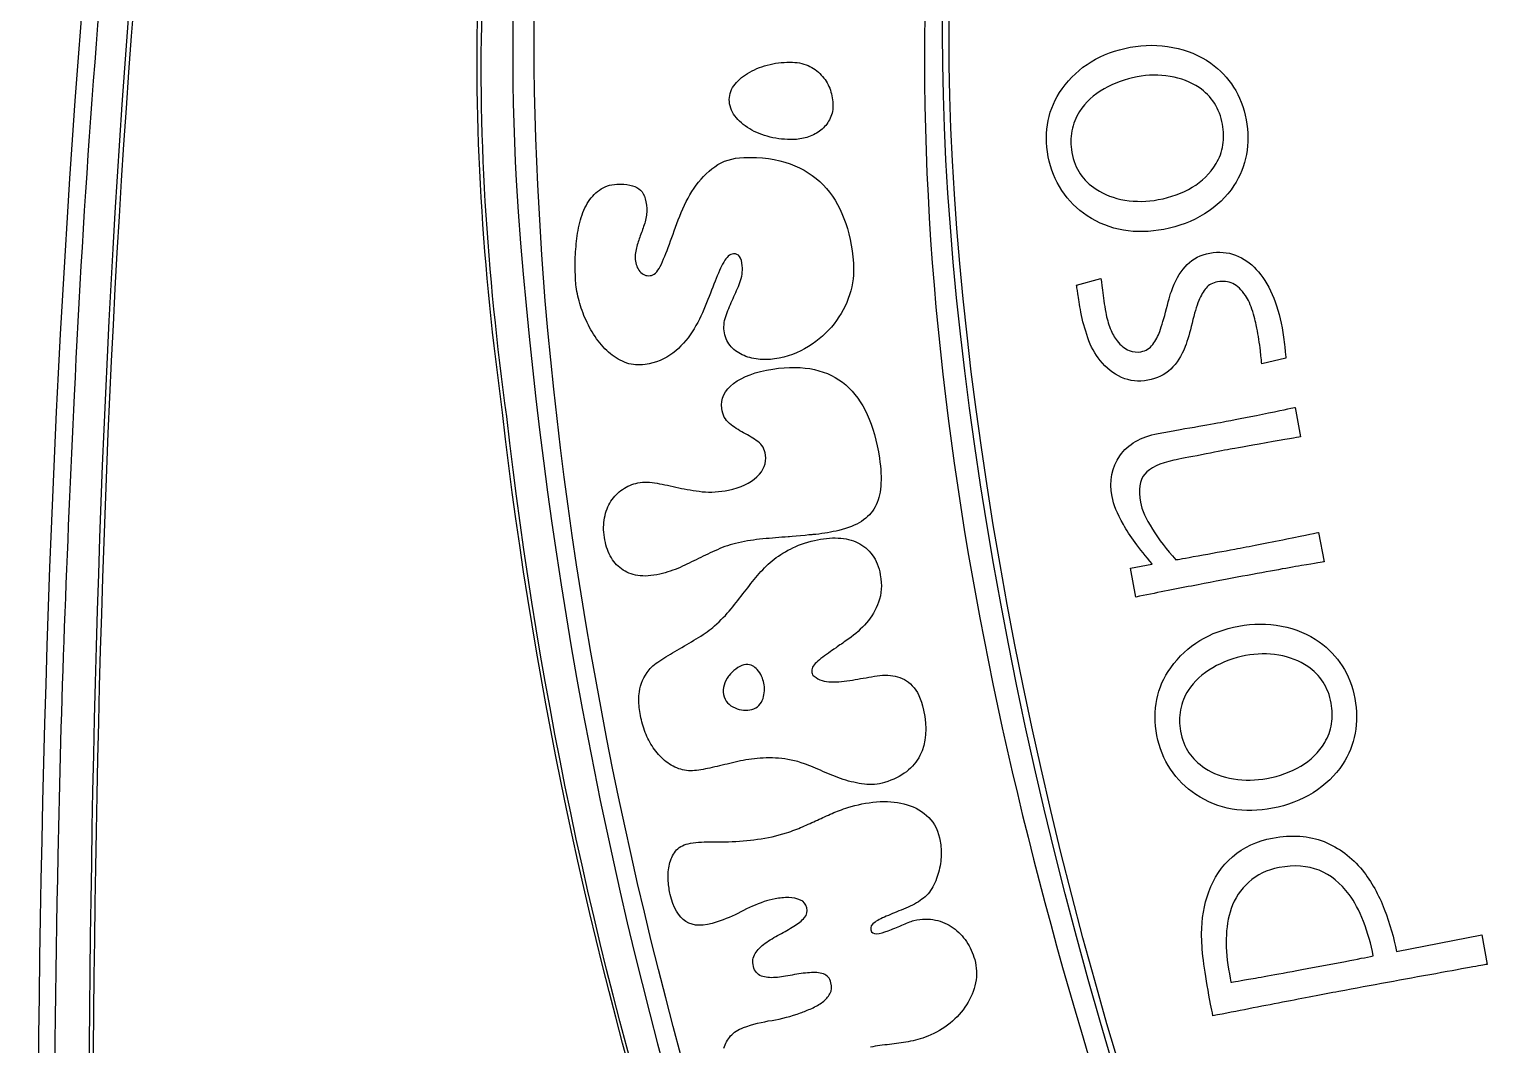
# Model space of a CAD drawing. Extents: x -1 to 139, y 0 to 188.
# Drawn here: x 39.77 to 70.32, y 79.46 to 100.42 of the extents above; entities that cross this region are included whole.
import ezdxf

# ---------------------------------------------------------------- set-up
doc = ezdxf.new("R2010")
doc.units = 0
for name, color, linetype in [('Back_Silk', 7, 'CONTINUOUS'), ('Edge', 7, 'CONTINUOUS'), ('Infill', 7, 'CONTINUOUS')]:
    doc.layers.add(name, color=color, linetype=linetype)

msp = doc.modelspace()

# ---------------------------------------------------------------- linework, layer by layer
at = {"layer": 'Back_Silk', "color": 7}
for points in [[(62.487998, 100.052014)], [(62.630157, 99.442783)], [(64.132187, 95.801961)], [(51.043778, 95.191545), (51.043779, 95.191551)], [(52.78051, 89.174528), (52.780506, 89.174529)], [(64.731098, 88.100537)], [(64.873257, 87.491306)], [(54.207273, 87.077573), (54.207273, 87.077573), (54.207273, 87.077572), (54.207273, 87.077572), (54.207273, 87.077572), (54.207273, 87.077572), (54.207273, 87.077572)], [(54.76666, 87.226069), (54.76666, 87.226069)], [(54.680615, 86.380894)], [(57.420169, 84.872087), (57.420139, 84.872075)], [(65.563697, 83.113755)]]:
    msp.add_lwpolyline(points, close=True, dxfattribs=at)
for points in [[(54.213697, 98.972826), (54.213695, 98.972689), (54.213698, 98.972682)], [(55.564736, 98.148222), (55.534422, 98.14756)], [(61.383115, 95.138911), (61.885799, 95.277007)], [(65.703871, 93.632723), (65.20525, 93.515332)], [(65.894739, 92.615668), (65.894816, 92.615326)], [(65.894816, 92.615326), (66.008664, 92.008728)], [(56.476572, 90.077132), (56.416806, 90.063517)], [(66.379001, 90.03553), (66.49285, 89.428931)], [(62.607507, 88.700021), (62.495099, 89.298944), (62.937347, 89.377877), (62.944276, 89.383247)], [(65.429158, 83.724794), (65.429196, 83.724526)], [(53.758984, 83.644982), (53.997677, 83.646493)], [(67.98782, 81.378895), (69.747143, 81.724963), (69.861711, 81.114532)], [(66.372264, 81.07151), (66.932789, 81.176711)], [(64.537048, 80.918047), (64.552893, 80.833621), (64.569458, 80.745362)], [(64.149583, 80.293151), (64.114275, 80.481276)]]:
    msp.add_lwpolyline(points, dxfattribs=at)
for points in [[(70.960466, 59.68689), (59.760466, 77.08689), (56.960466, 101.18739), (59.760466, 107.18739)], [(61.685388, 99.754323), (61.918443, 99.8961), (62.185979, 99.99533), (62.487998, 100.052014)], [(62.487998, 100.052014), (62.784897, 100.107737), (63.079087, 100.10731), (63.370567, 100.050732)], [(63.370567, 100.050732), (63.661567, 99.996712), (63.921782, 99.887897), (64.151211, 99.724285)], [(54.638461, 99.538555), (54.761104, 99.609762), (54.89968, 99.662829), (55.054179, 99.698278)], [(55.054179, 99.698278), (55.208647, 99.733735), (55.362683, 99.748398), (55.516205, 99.74328)], [(55.516205, 99.74328), (55.653528, 99.738745), (55.774161, 99.709507), (55.878005, 99.656634)], [(55.878005, 99.656634), (55.981885, 99.603739), (56.069343, 99.534111), (56.140572, 99.447946)], [(61.08343, 99.192232), (61.24912, 99.424702), (61.449773, 99.612066), (61.685388, 99.754323)], [(64.151211, 99.724285), (64.344163, 99.585623), (64.502326, 99.420559), (64.625698, 99.229094)], [(54.213698, 98.972682), (54.214192, 99.089527), (54.253543, 99.196643), (54.331511, 99.292939)], [(54.331511, 99.292939), (54.409505, 99.38926), (54.511867, 99.471168), (54.638461, 99.538555)], [(56.140572, 99.447946), (56.211879, 99.365295), (56.26508, 99.271352), (56.300422, 99.165759)], [(62.630158, 99.442783), (62.389568, 99.397628), (62.162821, 99.314002), (61.94992, 99.191905)], [(63.312119, 99.451543), (63.087831, 99.488936), (62.860511, 99.486016), (62.630157, 99.442783)], [(63.912298, 99.218409), (63.736467, 99.336437), (63.536408, 99.414149), (63.312119, 99.451543)], [(56.300422, 99.165759), (56.335802, 99.063663), (56.353381, 98.956861), (56.353288, 98.844743)], [(60.796795, 98.538293), (60.842986, 98.772181), (60.938531, 98.990161), (61.08343, 99.192232)], [(61.94992, 99.191905), (61.736537, 99.072368), (61.567153, 98.916044), (61.441769, 98.722935)], [(64.227182, 98.89596), (64.144451, 99.026163), (64.03949, 99.133646), (63.912298, 99.218409)], [(64.625698, 99.229094), (64.748591, 99.040188), (64.834537, 98.815202), (64.883535, 98.554136)], [(54.328849, 98.634208), (54.251633, 98.73896), (54.213186, 98.85222), (54.213697, 98.972826)], [(56.353288, 98.844743), (56.353196, 98.736136), (56.329347, 98.639693), (56.281426, 98.554844)], [(61.441769, 98.722935), (61.363244, 98.604861), (61.311356, 98.471915), (61.286107, 98.324096)], [(64.395952, 98.462624), (64.365689, 98.623871), (64.309432, 98.768316), (64.227182, 98.89596)], [(54.633946, 98.36802), (54.50781, 98.444387), (54.406066, 98.533185), (54.328849, 98.634208)], [(56.281426, 98.554844), (56.237534, 98.473564), (56.177649, 98.402228), (56.101611, 98.34078)], [(60.797888, 97.791301), (60.747929, 98.057486), (60.747565, 98.306484), (60.796795, 98.538293)], [(64.404669, 98.035019), (64.426239, 98.174199), (64.423333, 98.316734), (64.395952, 98.462624)], [(64.883535, 98.554136), (64.92965, 98.308426), (64.931932, 98.070387), (64.89038, 97.840019)], [(55.054538, 98.197723), (54.896219, 98.238644), (54.756022, 98.295285), (54.633946, 98.36802)], [(55.534422, 98.14756), (55.372758, 98.143997), (55.212779, 98.160441), (55.054538, 98.197723)], [(55.848874, 98.202693), (55.756367, 98.172191), (55.661674, 98.153912), (55.564736, 98.148222)], [(56.101611, 98.34078), (56.029582, 98.282941), (55.945355, 98.236837), (55.848874, 98.202693)], [(61.286107, 98.324096), (61.257818, 98.178356), (61.257605, 98.031261), (61.285466, 97.882811)], [(53.915303, 97.586194), (54.081939, 97.707009), (54.280537, 97.769733), (54.510954, 97.777292)], [(54.510954, 97.777292), (54.874382, 97.789212), (55.19353, 97.743681), (55.467099, 97.64522)], [(61.079242, 97.096909), (60.939229, 97.306448), (60.845445, 97.537912), (60.797888, 97.791301)], [(61.285466, 97.882811), (61.318612, 97.706207), (61.375589, 97.557923), (61.456399, 97.437958)], [(64.262202, 97.650579), (64.333049, 97.767212), (64.380538, 97.895359), (64.404669, 98.035019)], [(64.89038, 97.840019), (64.846268, 97.60917), (64.759441, 97.394152), (64.629899, 97.194965)], [(53.486728, 97.140919), (53.605562, 97.32098), (53.748662, 97.469254), (53.915303, 97.586194)], [(55.467099, 97.64522), (55.740888, 97.546676), (55.96829, 97.401848), (56.14995, 97.211847)], [(63.769892, 97.160738), (63.972556, 97.280911), (64.13666, 97.444192), (64.262202, 97.650579)], [(51.532994, 97.103106), (51.631647, 97.177465), (51.751703, 97.217435), (51.893158, 97.223962)], [(51.893158, 97.223962), (52.095108, 97.233248), (52.246029, 97.201882), (52.345579, 97.130967)], [(56.14995, 97.211847), (56.335793, 97.021906), (56.478236, 96.791733), (56.579066, 96.519531)], [(61.456399, 97.437958), (61.537208, 97.317993), (61.648568, 97.211711), (61.790478, 97.119112)], [(63.070458, 96.906252), (63.331525, 96.95525), (63.56467, 97.040079), (63.769892, 97.160738)], [(64.629899, 97.194965), (64.479565, 96.965374), (64.277554, 96.771131), (64.023866, 96.612235)], [(51.282231, 96.825375), (51.346517, 96.940116), (51.430199, 97.032665), (51.532994, 97.103106)], [(52.345579, 97.130967), (52.445163, 97.063929), (52.498547, 96.927559), (52.507641, 96.721318)], [(53.189526, 96.563921), (53.268548, 96.772262), (53.367773, 96.964754), (53.486728, 97.140919)], [(61.602445, 96.575095), (61.391097, 96.712948), (61.216697, 96.886886), (61.079242, 97.096909)], [(61.790478, 97.119112), (61.95415, 97.009396), (62.15093, 96.935044), (62.380817, 96.896054)], [(62.380817, 96.896054), (62.610225, 96.859619), (62.840105, 96.863018), (63.070458, 96.906252)], [(51.129187, 96.432574), (51.162789, 96.579387), (51.213923, 96.710436), (51.282231, 96.825375)], [(52.507641, 96.721318), (52.511809, 96.626099), (52.501899, 96.535989), (52.477762, 96.450684)], [(52.977738, 95.983788), (53.039839, 96.165782), (53.110365, 96.359596), (53.189526, 96.563921)], [(62.350451, 96.274313), (62.084888, 96.319861), (61.835553, 96.420122), (61.602445, 96.575095)], [(64.023866, 96.612235), (63.769697, 96.455894), (63.490324, 96.349141), (63.185746, 96.291977)], [(51.054407, 95.993104), (51.066401, 96.142991), (51.091352, 96.289618), (51.129187, 96.432574)], [(52.477762, 96.450684), (52.449579, 96.365107), (52.41958, 96.279202), (52.387775, 96.192924)], [(56.579066, 96.519531), (56.683986, 96.247501), (56.749001, 95.940475), (56.77611, 95.594658)], [(63.185746, 96.291977), (62.891406, 96.236734), (62.612974, 96.230846), (62.350451, 96.274313)], [(51.031614, 95.556668), (51.030824, 95.697332), (51.038375, 95.842908), (51.054407, 95.993104)], [(52.304761, 95.940432), (52.277411, 95.854099), (52.266769, 95.76292), (52.272919, 95.667231)], [(52.387775, 96.192924), (52.355756, 96.110629), (52.328073, 96.026442), (52.304761, 95.940432)], [(52.787644, 95.529093), (52.848272, 95.653633), (52.911284, 95.805132), (52.977738, 95.983788)], [(52.272919, 95.667231), (52.278846, 95.575532), (52.31067, 95.49421), (52.368353, 95.423693)], [(54.299471, 95.785081), (54.222802, 95.778171), (54.155371, 95.722599), (54.097703, 95.61772)], [(54.481101, 95.540543), (54.46856, 95.71326), (54.408562, 95.794985), (54.299471, 95.785081)], [(63.667428, 95.56768), (63.787866, 95.68832), (63.942786, 95.766414), (64.132187, 95.801961)], [(64.132232, 95.801908), (64.321633, 95.837456), (64.499205, 95.823091), (64.664948, 95.758815)], [(64.664948, 95.758815), (64.830691, 95.694532), (64.973564, 95.596813), (65.093566, 95.465659)], [(51.043774, 95.191536), (51.036272, 95.29834), (51.032141, 95.420169), (51.031614, 95.556668)], [(52.368353, 95.423693), (52.421728, 95.356773), (52.492903, 95.327891), (52.581682, 95.336626)], [(52.581682, 95.336626), (52.658397, 95.344183), (52.726815, 95.40862), (52.787644, 95.529093)], [(54.097703, 95.61772), (54.040076, 95.512924), (53.980468, 95.380459), (53.91967, 95.220206)], [(54.434199, 95.194454), (54.473951, 95.308857), (54.489566, 95.424012), (54.481101, 95.540543)], [(56.77611, 95.594658), (56.793262, 95.375875), (56.767033, 95.159209), (56.697153, 94.9425)], [(63.367563, 95.090111), (63.446554, 95.290412), (63.546509, 95.449602), (63.667428, 95.56768)], [(65.093566, 95.465659), (65.220129, 95.327786), (65.329182, 95.156153), (65.420723, 94.950761)], [(51.114186, 94.81426), (51.075231, 94.950529), (51.051836, 95.076481), (51.043778, 95.191545)], [(53.91967, 95.220206), (53.858061, 95.062448), (53.791573, 94.893442), (53.717629, 94.705174)], [(54.290408, 94.864223), (54.3422, 94.973323), (54.390114, 95.083382), (54.434199, 95.194454)], [(61.407874, 94.964709), (61.39425, 95.065485), (61.385997, 95.123552), (61.383115, 95.138911)], [(61.885799, 95.277007), (61.889156, 95.25912), (61.898927, 95.178814), (61.915112, 95.03609)], [(61.915112, 95.03609), (61.93081, 94.895961), (61.954271, 94.742712), (61.985496, 94.576344)], [(63.238302, 94.656485), (63.288658, 94.854058), (63.331745, 94.9986), (63.367563, 95.090111)], [(64.057015, 95.080362), (64.000552, 95.014143), (63.950495, 94.92791), (63.906845, 94.821661)], [(64.295277, 95.208511), (64.190338, 95.188816), (64.110917, 95.146099), (64.057015, 95.080362)], [(64.60818, 95.171902), (64.514754, 95.217925), (64.410453, 95.230128), (64.295277, 95.208511)], [(64.868819, 94.926713), (64.788491, 95.044116), (64.701611, 95.125846), (64.60818, 95.171902)], [(51.256213, 94.415712), (51.196131, 94.548679), (51.148796, 94.681652), (51.114186, 94.81426)], [(53.717629, 94.705174), (53.64385, 94.522009), (53.553998, 94.345421), (53.447839, 94.175125)], [(54.154657, 94.532077), (54.193362, 94.644368), (54.238615, 94.755126), (54.290408, 94.864223)], [(56.697153, 94.9425), (56.6273, 94.725841), (56.520382, 94.526014), (56.375726, 94.34249)], [(61.472262, 94.579353), (61.44296, 94.73548), (61.421497, 94.863932), (61.407874, 94.964709)], [(63.906845, 94.821661), (63.856954, 94.706312), (63.81043, 94.55185), (63.767272, 94.358273)], [(65.018855, 94.593195), (64.977077, 94.731082), (64.927065, 94.842254), (64.868819, 94.926713)], [(65.420723, 94.950761), (65.509224, 94.747457), (65.577733, 94.516549), (65.626252, 94.258036)], [(51.473009, 94.035469), (51.388597, 94.155919), (51.316296, 94.282742), (51.256213, 94.415712)], [(54.106588, 94.197143), (54.095539, 94.311238), (54.11159, 94.423088), (54.154657, 94.532077)], [(61.614653, 94.053627), (61.551911, 94.232625), (61.504448, 94.407867), (61.472262, 94.579353)], [(61.985496, 94.576344), (62.007593, 94.458606), (62.038968, 94.347911), (62.079619, 94.244257)], [(63.100169, 94.185421), (63.141902, 94.301885), (63.187946, 94.458906), (63.238302, 94.656485)], [(65.106743, 94.251992), (65.08993, 94.341575), (65.060634, 94.455309), (65.018855, 94.593195)], [(53.447839, 94.175125), (53.337297, 94.00819), (53.204859, 93.862381), (53.050076, 93.737999)], [(54.228453, 93.896039), (54.158721, 93.97868), (54.118006, 94.079227), (54.106588, 94.197143)], [(56.375726, 94.34249), (56.231098, 94.159), (56.055767, 94.001767), (55.849124, 93.871673)], [(62.079619, 94.244257), (62.11979, 94.143159), (62.166036, 94.059101), (62.218357, 93.992082)], [(62.956003, 93.915913), (63.017737, 93.996395), (63.065793, 94.086231), (63.100169, 94.185421)], [(63.767272, 94.358273), (63.721074, 94.166779), (63.67343, 94.00416), (63.624342, 93.870416)], [(65.178569, 93.78456), (65.159508, 93.94261), (65.135566, 94.09842), (65.106743, 94.251992)], [(65.626252, 94.258036), (65.64979, 94.132626), (65.66789, 94.000894), (65.680553, 93.862841)], [(51.7595, 93.723636), (51.653005, 93.811092), (51.557421, 93.915021), (51.473009, 94.035469)], [(54.481684, 93.701663), (54.378632, 93.748036), (54.294174, 93.81283), (54.228453, 93.896039)], [(55.849124, 93.871673), (55.638486, 93.741015), (55.404612, 93.655233), (55.147111, 93.616863)], [(61.869573, 93.584785), (61.759328, 93.720423), (61.674355, 93.876704), (61.614653, 94.053627)], [(62.218357, 93.992082), (62.295323, 93.892592), (62.378041, 93.825977), (62.46651, 93.792238)], [(62.46651, 93.792238), (62.554499, 93.761067), (62.635606, 93.752447), (62.709831, 93.766377)], [(62.709831, 93.766377), (62.81221, 93.785592), (62.894267, 93.835438), (62.956003, 93.915913)], [(63.624342, 93.870416), (63.551588, 93.679235), (63.452193, 93.524122), (63.326157, 93.405077)], [(65.680553, 93.862841), (65.695292, 93.727823), (65.703064, 93.651117), (65.703871, 93.632723)], [(52.09701, 93.532697), (51.974143, 93.57609), (51.861583, 93.639641), (51.7595, 93.723636)], [(52.473961, 93.501493), (52.34111, 93.482545), (52.215458, 93.492748), (52.09701, 93.532697)], [(53.050076, 93.737999), (52.891335, 93.613114), (52.699347, 93.533635), (52.473961, 93.501493)], [(54.810221, 93.612328), (54.690236, 93.625004), (54.580719, 93.654706), (54.481684, 93.701663)], [(55.147111, 93.616863), (55.038477, 93.600678), (54.926168, 93.599037), (54.810221, 93.612328)], [(55.109323, 93.407094), (55.756114, 93.506599), (56.259408, 93.392335), (56.617196, 93.0789)], [(62.31284, 93.234765), (62.142135, 93.311364), (61.994379, 93.428037), (61.869573, 93.584785)], [(65.20525, 93.515332), (65.203477, 93.538875), (65.194583, 93.628618), (65.178569, 93.78456)], [(54.302352, 93.10936), (54.486401, 93.254352), (54.755151, 93.352609), (55.109323, 93.407094)], [(62.852278, 93.17703), (62.662877, 93.141483), (62.483064, 93.160727), (62.31284, 93.234765)], [(63.326157, 93.405077), (63.199639, 93.288593), (63.041679, 93.212578), (62.852278, 93.17703)], [(54.057085, 92.592612), (54.032041, 92.7948), (54.11411, 92.967738), (54.302352, 93.10936)], [(56.617196, 93.0789), (56.980474, 92.764847), (57.207686, 92.266047), (57.31188, 91.56955)], [(54.219474, 92.282229), (54.127893, 92.355508), (54.073617, 92.459157), (54.057085, 92.592612)], [(65.347889, 92.501129), (65.69454, 92.574126), (65.876823, 92.612306), (65.894739, 92.615668)], [(54.509643, 92.089733), (54.40329, 92.147854), (54.306556, 92.212039), (54.219474, 92.282229)], [(63.905082, 92.226268), (64.138486, 92.267361), (64.328134, 92.301598), (64.474024, 92.328979)], [(64.474024, 92.328979), (64.706936, 92.372693), (64.998225, 92.430076), (65.347889, 92.501129)], [(54.804873, 91.912327), (54.713894, 91.976267), (54.615485, 92.035394), (54.509643, 92.089733)], [(62.278234, 91.619065), (62.445523, 91.857135), (62.70833, 92.009797), (63.066657, 92.077049)], [(63.066657, 92.077049), (63.389151, 92.137576), (63.668626, 92.187315), (63.905082, 92.226268)], [(66.008664, 92.008728), (65.936507, 91.997898), (65.699264, 91.956085), (65.296934, 91.883287)], [(54.961393, 91.630229), (54.943898, 91.753759), (54.891856, 91.84763), (54.804873, 91.912327)], [(64.55065, 91.751361), (64.417557, 91.726382), (64.222003, 91.688323), (63.963988, 91.637185)], [(65.296934, 91.883287), (64.894112, 91.813111), (64.645351, 91.769135), (64.55065, 91.751361)], [(54.78489, 91.184702), (54.926024, 91.317482), (54.984709, 91.465562), (54.961393, 91.630229)], [(57.31188, 91.56955), (57.345046, 91.347851), (57.354438, 91.154186), (57.339332, 90.987839)], [(62.114972, 90.773661), (62.053484, 91.101275), (62.107905, 91.383076), (62.278234, 91.619065)], [(63.392682, 91.52589), (63.099781, 91.462981), (62.899193, 91.36704), (62.790917, 91.238068)], [(63.963988, 91.637185), (63.702921, 91.588187), (63.512486, 91.551089), (63.392682, 91.52589)], [(52.011941, 90.922754), (52.105286, 90.989879), (52.210076, 91.034477), (52.326257, 91.056952)], [(52.326257, 91.056952), (52.450458, 91.080975), (52.582522, 91.078157), (52.722545, 91.049178)], [(52.722545, 91.049178), (52.862027, 91.024085), (53.010556, 90.993141), (53.168327, 90.956593)], [(54.195419, 90.907974), (54.447381, 90.959228), (54.643865, 91.052022), (54.78489, 91.184702)], [(62.790917, 91.238068), (62.682638, 91.109115), (62.652757, 90.915382), (62.701276, 90.656869)], [(51.769178, 90.678778), (51.833066, 90.777539), (51.914034, 90.858818), (52.011941, 90.922754)], [(53.168327, 90.956593), (53.321509, 90.923144), (53.484117, 90.896108), (53.656172, 90.875454)], [(53.656172, 90.875454), (53.827674, 90.858643), (54.007373, 90.869731), (54.195419, 90.907974)], [(57.339332, 90.987839), (57.328227, 90.822418), (57.289188, 90.680079), (57.221801, 90.560677)], [(62.350233, 90.197806), (62.223175, 90.42302), (62.144755, 90.614972), (62.114972, 90.773661)], [(51.640195, 90.33884), (51.662229, 90.466637), (51.705297, 90.580035), (51.769178, 90.678778)], [(57.221801, 90.560677), (57.158422, 90.442193), (57.065256, 90.342595), (56.942126, 90.26212)], [(62.701276, 90.656869), (62.730578, 90.500741), (62.812917, 90.316149), (62.948291, 90.103091)], [(51.634546, 89.930666), (51.612206, 90.073994), (51.614114, 90.210226), (51.640195, 90.33884)], [(56.942126, 90.26212), (56.818427, 90.185289), (56.663213, 90.123441), (56.476572, 90.077132)], [(62.944276, 89.383247), (62.672266, 89.703141), (62.474252, 89.974661), (62.350233, 90.197806)], [(51.756866, 89.550178), (51.697109, 89.66439), (51.656265, 89.791321), (51.634546, 89.930666)], [(54.403388, 89.822862), (54.243865, 89.787124), (54.098861, 89.738926), (53.968337, 89.677912)], [(54.905414, 89.900309), (54.730234, 89.884308), (54.562905, 89.8586), (54.403388, 89.822862)], [(55.431757, 89.943335), (55.256034, 89.930638), (55.080578, 89.91631), (54.905414, 89.900309)], [(55.939066, 89.989125), (55.934157, 89.988688), (55.436632, 89.943767), (55.431757, 89.943335)], [(55.47376, 89.692264), (55.614247, 89.767152), (55.780069, 89.826254), (55.971323, 89.870131)], [(56.416806, 90.063517), (56.265395, 90.02902), (56.106135, 90.004122), (55.939066, 89.989125)], [(55.971323, 89.870131), (56.142597, 89.909421), (56.305395, 89.925725), (56.459511, 89.919495)], [(56.459511, 89.919495), (56.613634, 89.913233), (56.749578, 89.880367), (56.867294, 89.821048)], [(56.867294, 89.821048), (56.984413, 89.765357), (57.083706, 89.681355), (57.165382, 89.569023)], [(62.948291, 90.103091), (63.083666, 89.890033), (63.245116, 89.679216), (63.432641, 89.470642)], [(64.647309, 89.690476), (64.944209, 89.746199), (65.302044, 89.816072), (65.720814, 89.900095)], [(65.720814, 89.900095), (66.13913, 89.986542), (66.358526, 90.031687), (66.379001, 90.03553)], [(51.986863, 89.281396), (51.888742, 89.349428), (51.811997, 89.439057), (51.756866, 89.550178)], [(53.968337, 89.677912), (53.83321, 89.619824), (53.70277, 89.558643), (53.577005, 89.494291)], [(55.099303, 89.448434), (55.207845, 89.539896), (55.33267, 89.621111), (55.47376, 89.692264)], [(57.165382, 89.569023), (57.246441, 89.460284), (57.301628, 89.323081), (57.331369, 89.156841)], [(63.432641, 89.470642), (63.460796, 89.475926), (63.613331, 89.503198), (63.890246, 89.552457)], [(63.890246, 89.552457), (64.167162, 89.601716), (64.419516, 89.647723), (64.647309, 89.690476)], [(52.326309, 89.143821), (52.194184, 89.166657), (52.08101, 89.212468), (51.986863, 89.281396)], [(53.197975, 89.312174), (53.067064, 89.254238), (52.927912, 89.208253), (52.78051, 89.174528)], [(53.577005, 89.494291), (53.450605, 89.433785), (53.324261, 89.373077), (53.197975, 89.312174)], [(54.797974, 89.14339), (54.886323, 89.254395), (54.986788, 89.356048), (55.099303, 89.448434)], [(66.02299, 89.348886), (65.725107, 89.298405), (65.284385, 89.218402), (64.700824, 89.108877)], [(66.49285, 89.428931), (66.474936, 89.425569), (66.318316, 89.398887), (66.02299, 89.348886)], [(52.780458, 89.174484), (52.609116, 89.13528), (52.457798, 89.124904), (52.326309, 89.143821)], [(54.527671, 88.807795), (54.61489, 88.923351), (54.704997, 89.035209), (54.797974, 89.14339)], [(57.331369, 89.156841), (57.36887, 88.947243), (57.357293, 88.761057), (57.29623, 88.597508)], [(63.757114, 88.927688), (63.396228, 88.859955), (63.013026, 88.784067), (62.607507, 88.700021)], [(64.700824, 89.108877), (64.432079, 89.058438), (64.117509, 88.998041), (63.757114, 88.927688)], [(54.248898, 88.455593), (54.343556, 88.573881), (54.436486, 88.691285), (54.527671, 88.807795)], [(57.29623, 88.597508), (57.23914, 88.435003), (57.156014, 88.291713), (57.046608, 88.167743)], [(53.908966, 88.103275), (54.036963, 88.218901), (54.150274, 88.336333), (54.248898, 88.455593)], [(53.57978, 87.864884), (53.709929, 87.945754), (53.819673, 88.025202), (53.908966, 88.103275)], [(57.046608, 88.167743), (56.937204, 88.043775), (56.815081, 87.933111), (56.680095, 87.835966)], [(63.928489, 87.802837), (64.161543, 87.94462), (64.429079, 88.043853), (64.731098, 88.100537)], [(64.731098, 88.100537), (65.027997, 88.156261), (65.322187, 88.15583), (65.613668, 88.099247)], [(65.613668, 88.099247), (65.904668, 88.045232), (66.164882, 87.936418), (66.394312, 87.772805)], [(53.187453, 87.633038), (53.318133, 87.71055), (53.448909, 87.787834), (53.57978, 87.864884)], [(56.680095, 87.835966), (56.596748, 87.778547), (56.516798, 87.723278), (56.440484, 87.670379)], [(63.32653, 87.240752), (63.492221, 87.473219), (63.692874, 87.660581), (63.928489, 87.802837)], [(66.394312, 87.772805), (66.587264, 87.634144), (66.745426, 87.46908), (66.868799, 87.277612)], [(52.56003, 87.199265), (52.616861, 87.270839), (52.702961, 87.341661), (52.818362, 87.411695)], [(52.818362, 87.411695), (52.93302, 87.485579), (53.056043, 87.559364), (53.187453, 87.633038)], [(56.301038, 87.573627), (56.183291, 87.495943), (56.087719, 87.42197), (56.014287, 87.351801)], [(56.440484, 87.670379), (56.438817, 87.669192), (56.302746, 87.574804), (56.301038, 87.573627)], [(64.873258, 87.491306), (64.632667, 87.446151), (64.405922, 87.362523), (64.193021, 87.240422)], [(65.55522, 87.500063), (65.330931, 87.537458), (65.10361, 87.534539), (64.873257, 87.491306)], [(66.1554, 87.266923), (65.979569, 87.384954), (65.779509, 87.462667), (65.55522, 87.500063)], [(52.356162, 86.743152), (52.374445, 86.902878), (52.442417, 87.055113), (52.56003, 87.199265)], [(54.200142, 87.067747), (54.156945, 87.012466), (54.125519, 86.950244), (54.105908, 86.881113)], [(54.207273, 87.077572), (54.204865, 87.074333), (54.202457, 87.071094), (54.200142, 87.067747)], [(54.346035, 87.213739), (54.294252, 87.177569), (54.247985, 87.1322), (54.207273, 87.077573)], [(54.510201, 87.298679), (54.45488, 87.284103), (54.400141, 87.255815), (54.346035, 87.213739)], [(54.667174, 87.292633), (54.62181, 87.312261), (54.569477, 87.314302), (54.510201, 87.298679)], [(54.76666, 87.226069), (54.736022, 87.254994), (54.702865, 87.277193), (54.667174, 87.292633)], [(54.791019, 87.201041), (54.783054, 87.209895), (54.774968, 87.21823), (54.76666, 87.226069)], [(54.880108, 87.064959), (54.857167, 87.118005), (54.827482, 87.163352), (54.791019, 87.201041)], [(56.014287, 87.351801), (55.936182, 87.284266), (55.904115, 87.215297), (55.918106, 87.145183)], [(55.918106, 87.145183), (55.92107, 87.130423), (55.926349, 87.114357), (55.934009, 87.096996)], [(55.934009, 87.096996), (55.940955, 87.083316), (55.951403, 87.072562), (55.965434, 87.064713)], [(57.207518, 87.065414), (57.36411, 87.093648), (57.507807, 87.09354), (57.638499, 87.065486)], [(63.039896, 86.586807), (63.086086, 86.820701), (63.181631, 87.038683), (63.32653, 87.240752)], [(64.193021, 87.240422), (63.979638, 87.120883), (63.810255, 86.964559), (63.68487, 86.771449)], [(66.470283, 86.944474), (66.387552, 87.074681), (66.28259, 87.182164), (66.1554, 87.266923)], [(66.868799, 87.277612), (66.991692, 87.088706), (67.077638, 86.863719), (67.126636, 86.602651)], [(54.105908, 86.881113), (54.085551, 86.81578), (54.0818, 86.750819), (54.094655, 86.686354)], [(54.926843, 86.923621), (54.917859, 86.968569), (54.902309, 87.015665), (54.880108, 87.064959)], [(54.909764, 86.604837), (54.924305, 86.656296), (54.934188, 86.710389), (54.93943, 86.767122)], [(54.93943, 86.767122), (54.940727, 86.82277), (54.936559, 86.87493), (54.926843, 86.923621)], [(55.965434, 87.064713), (56.064303, 86.98665), (56.182539, 86.947383), (56.320055, 86.946603)], [(56.320055, 86.946603), (56.457576, 86.945826), (56.602653, 86.958998), (56.755369, 86.985937)], [(56.755369, 86.985937), (56.904133, 87.011785), (57.054849, 87.03827), (57.207518, 87.065414)], [(57.638499, 87.065486), (57.773152, 87.038526), (57.890818, 86.972966), (57.991722, 86.869064)], [(57.991722, 86.869064), (58.09661, 86.766233), (58.173407, 86.599211), (58.223341, 86.367471)], [(63.68487, 86.771449), (63.606345, 86.653378), (63.554457, 86.520432), (63.529208, 86.372611)], [(66.639053, 86.51114), (66.608789, 86.672391), (66.552532, 86.816836), (66.470283, 86.944474)], [(52.378492, 86.252355), (52.355866, 86.365881), (52.345057, 86.476303), (52.346039, 86.583457)], [(52.346039, 86.583457), (52.346382, 86.637507), (52.349744, 86.690736), (52.356162, 86.743152)], [(54.094655, 86.686354), (54.108261, 86.618095), (54.136222, 86.561731), (54.178447, 86.517347)], [(54.178447, 86.517347), (54.220672, 86.47296), (54.27164, 86.437049), (54.331322, 86.409614)], [(54.680592, 86.380947), (54.739692, 86.397359), (54.788223, 86.424729), (54.826214, 86.462994)], [(54.826214, 86.462994), (54.863437, 86.505005), (54.891278, 86.552285), (54.909764, 86.604837)], [(63.040988, 85.83982), (62.99103, 86.106005), (62.990665, 86.355001), (63.039896, 86.586807)], [(66.647769, 86.083539), (66.669339, 86.22272), (66.666434, 86.365253), (66.639053, 86.51114)], [(67.126636, 86.602651), (67.172752, 86.356941), (67.175033, 86.118904), (67.133481, 85.888539)], [(52.479602, 85.905011), (52.435441, 86.019887), (52.401738, 86.135722), (52.378492, 86.252355)], [(54.331322, 86.409614), (54.38629, 86.384878), (54.445641, 86.369417), (54.509364, 86.363198)], [(54.509364, 86.363198), (54.568371, 86.359635), (54.625454, 86.365573), (54.680615, 86.380894)], [(58.223341, 86.367471), (58.302456, 86.000325), (58.278273, 85.687559), (58.148784, 85.426212)], [(63.529208, 86.372611), (63.500919, 86.226872), (63.500706, 86.079778), (63.528567, 85.93133)], [(52.6445, 85.58831), (52.577954, 85.688398), (52.522972, 85.794016), (52.479602, 85.905011)], [(63.528567, 85.93133), (63.561713, 85.754727), (63.61869, 85.606443), (63.699499, 85.486477)], [(66.505302, 85.699102), (66.57615, 85.815733), (66.623639, 85.943878), (66.647769, 86.083539)], [(67.133481, 85.888539), (67.089369, 85.657687), (67.002542, 85.442668), (66.873, 85.24348)], [(52.873891, 85.327936), (52.786737, 85.405275), (52.710246, 85.492092), (52.6445, 85.58831)], [(63.322344, 85.145423), (63.18233, 85.354965), (63.088545, 85.586431), (63.040988, 85.83982)], [(66.012993, 85.209254), (66.215658, 85.329427), (66.379761, 85.49271), (66.505302, 85.699102)], [(53.172945, 85.156659), (53.059949, 85.197364), (52.960242, 85.254447), (52.873891, 85.327936)], [(54.2802, 85.27819), (54.133221, 85.243294), (53.994089, 85.21073), (53.862805, 85.180509)], [(54.731854, 85.362223), (54.572991, 85.343652), (54.422449, 85.31572), (54.2802, 85.27819)], [(55.231017, 85.371617), (55.057089, 85.383806), (54.890718, 85.380794), (54.731854, 85.362223)], [(55.763822, 85.256906), (55.577757, 85.323523), (55.400217, 85.361993), (55.231017, 85.371617)], [(56.143666, 85.099671), (56.007849, 85.164593), (55.881293, 85.217092), (55.763822, 85.256906)], [(58.148784, 85.426212), (58.018649, 85.168772), (57.7761, 84.983069), (57.420169, 84.872087)], [(63.699499, 85.486477), (63.780309, 85.366511), (63.891668, 85.260229), (64.033579, 85.167631)], [(66.873, 85.24348), (66.722665, 85.013896), (66.520654, 84.819653), (66.266967, 84.66075)], [(53.494712, 85.11576), (53.379771, 85.10669), (53.272518, 85.120186), (53.172945, 85.156659)], [(53.862805, 85.180509), (53.731513, 85.150288), (53.608838, 85.128684), (53.494712, 85.11576)], [(56.563871, 84.933901), (56.418724, 84.983179), (56.278648, 85.038438), (56.143666, 85.099671)], [(57.001121, 84.83486), (56.853954, 84.85532), (56.708192, 84.888284), (56.563871, 84.933901)], [(63.845546, 84.62361), (63.634198, 84.76147), (63.459797, 84.935408), (63.322344, 85.145423)], [(64.033579, 85.167631), (64.19725, 85.057919), (64.39403, 84.983565), (64.623919, 84.944569)], [(64.623919, 84.944569), (64.853325, 84.908141), (65.083205, 84.911543), (65.313557, 84.954777)], [(65.313557, 84.954777), (65.574624, 85.003775), (65.80777, 85.0886), (66.012993, 85.209254)], [(57.420134, 84.872099), (57.283206, 84.829407), (57.14355, 84.816818), (57.001121, 84.83486)], [(64.593551, 84.322838), (64.327989, 84.36838), (64.078654, 84.468637), (63.845546, 84.62361)], [(66.266967, 84.66075), (66.012798, 84.504415), (65.733424, 84.397666), (65.428846, 84.340502)], [(56.334779, 84.232695), (56.43385, 84.275829), (56.542008, 84.315875), (56.659282, 84.352925)], [(56.659282, 84.352925), (56.850822, 84.413432), (57.049386, 84.452636), (57.254921, 84.471109)], [(57.254921, 84.471109), (57.456522, 84.488341), (57.644502, 84.474456), (57.818777, 84.429811)], [(57.818777, 84.429811), (57.996975, 84.386439), (58.152252, 84.307445), (58.284821, 84.19294)], [(65.428846, 84.340502), (65.134506, 84.285259), (64.856074, 84.279371), (64.593551, 84.322838)], [(55.725561, 83.956635), (55.828473, 84.001215), (55.930967, 84.047599), (56.033052, 84.095764)], [(56.033052, 84.095764), (56.13123, 84.142688), (56.231804, 84.188327), (56.334779, 84.232695)], [(58.284821, 84.19294), (58.416566, 84.081978), (58.506553, 83.927329), (58.555484, 83.72824)], [(54.79744, 83.698362), (54.996811, 83.725279), (55.196084, 83.770594), (55.395367, 83.833881)], [(55.395367, 83.833881), (55.512583, 83.871109), (55.622654, 83.912051), (55.725561, 83.956635)], [(58.555484, 83.72824), (58.577332, 83.639348), (58.588298, 83.535289), (58.588539, 83.415873)], [(64.603287, 83.339275), (64.826255, 83.5348), (65.101545, 83.663306), (65.429158, 83.724794)], [(65.429196, 83.724526), (65.825916, 83.798984), (66.180339, 83.774091), (66.492468, 83.649849)], [(52.968957, 83.143877), (52.986545, 83.248565), (53.023954, 83.340778), (53.081077, 83.420444)], [(53.081077, 83.420444), (53.133415, 83.502749), (53.214403, 83.560833), (53.323955, 83.594992)], [(53.323955, 83.594992), (53.378729, 83.612072), (53.445026, 83.624532), (53.522872, 83.632468)], [(53.522872, 83.632468), (53.5968, 83.639162), (53.675496, 83.64333), (53.758984, 83.644982)], [(53.997677, 83.646493), (54.073309, 83.645842), (54.140278, 83.646595), (54.198503, 83.648653)], [(54.198503, 83.648653), (54.398437, 83.654807), (54.598077, 83.671445), (54.79744, 83.698362)], [(58.588539, 83.415873), (58.587893, 83.300016), (58.573405, 83.181245), (58.545101, 83.059389)], [(66.492468, 83.649849), (66.802037, 83.525126), (67.065547, 83.328164), (67.282999, 83.058963)], [(52.953184, 82.835019), (52.945219, 82.940042), (52.950498, 83.043037), (52.968957, 83.143877)], [(64.111261, 82.614986), (64.213753, 82.901834), (64.377761, 83.143264), (64.603287, 83.339275)], [(65.563681, 83.113854), (65.312852, 83.066778), (65.103786, 82.966597), (64.936481, 82.813312)], [(66.388926, 83.057992), (66.15103, 83.153773), (65.875954, 83.172361), (65.563697, 83.113755)], [(52.994103, 82.55638), (52.974829, 82.637087), (52.961159, 82.730004), (52.953184, 82.835019)], [(58.545101, 83.059389), (58.515899, 82.941096), (58.473007, 82.82749), (58.416368, 82.718509)], [(64.936481, 82.813312), (64.769178, 82.660026), (64.648271, 82.478356), (64.57376, 82.2683)], [(67.011229, 82.558747), (66.834256, 82.795797), (66.626822, 82.962212), (66.388926, 83.057992)], [(67.282999, 83.058963), (67.470208, 82.823841), (67.62127, 82.555433), (67.736185, 82.25374)], [(53.318457, 81.998669), (53.166963, 82.101208), (53.058354, 82.287283), (52.994103, 82.55638)], [(55.439947, 82.495086), (55.346983, 82.496007), (55.254358, 82.487096), (55.162081, 82.468245)], [(55.680415, 82.443552), (55.609173, 82.475662), (55.529019, 82.492862), (55.439947, 82.495086)], [(58.416368, 82.718509), (58.358825, 82.613097), (58.283845, 82.526556), (58.191291, 82.459052)], [(63.96384, 81.748706), (63.964426, 82.056177), (64.013566, 82.344937), (64.111261, 82.614986)], [(67.307198, 81.998254), (67.215974, 82.2302), (67.117317, 82.417031), (67.011229, 82.558747)], [(54.450997, 82.199037), (54.294071, 82.117757), (54.131983, 82.048828), (53.96467, 81.992515)], [(54.936086, 82.410642), (54.768722, 82.354519), (54.607, 82.284087), (54.450997, 82.199037)], [(55.162081, 82.468245), (55.069787, 82.449393), (54.994483, 82.430217), (54.936086, 82.410642)], [(55.815068, 82.284569), (55.795581, 82.362189), (55.750744, 82.415143), (55.680415, 82.443552)], [(55.765128, 82.080682), (55.816994, 82.142733), (55.833619, 82.210644), (55.815068, 82.284569)], [(57.857484, 82.277513), (57.727482, 82.224035), (57.607187, 82.173926), (57.496596, 82.127189)], [(58.191291, 82.459052), (58.094866, 82.390199), (57.983597, 82.329623), (57.857484, 82.277513)], [(64.57376, 82.2683), (64.508685, 82.07856), (64.475048, 81.869549), (64.472849, 81.641266)], [(67.736185, 82.25374), (67.8511, 81.952054), (67.934978, 81.660439), (67.98782, 81.378895)], [(53.96467, 81.992515), (53.684455, 81.898203), (53.469171, 81.899801), (53.318457, 81.998669)], [(55.251253, 81.733914), (55.355224, 81.790156), (55.452934, 81.846168), (55.544366, 81.901933)], [(55.544366, 81.901933), (55.635799, 81.9577), (55.709384, 82.017298), (55.765128, 82.080682)], [(57.221423, 81.988968), (57.148579, 81.943545), (57.120148, 81.889938), (57.136224, 81.828204)], [(57.496596, 82.127189), (57.381184, 82.082673), (57.289478, 82.036635), (57.221423, 81.988968)], [(57.491361, 81.805811), (57.579515, 81.841149), (57.672998, 81.880321), (57.771854, 81.923307)], [(57.771854, 81.923307), (57.865872, 81.968536), (57.95066, 82.000614), (58.026131, 82.019627)], [(58.026131, 82.019627), (58.185775, 82.05678), (58.333105, 82.060289), (58.468016, 82.030532)], [(58.468016, 82.030532), (58.606816, 82.002158), (58.729018, 81.948745), (58.834711, 81.870315)], [(67.507934, 81.288726), (67.462779, 81.529319), (67.395867, 81.765828), (67.307198, 81.998254)], [(54.955347, 81.552154), (55.044761, 81.615759), (55.14339, 81.676325), (55.251253, 81.733914)], [(57.136224, 81.828204), (57.151348, 81.770105), (57.192323, 81.743004), (57.259045, 81.746924)], [(57.259045, 81.746924), (57.324831, 81.754481), (57.402253, 81.7741), (57.491361, 81.805811)], [(58.834711, 81.870315), (58.944283, 81.793278), (59.035498, 81.698328), (59.108516, 81.585266)], [(59.108516, 81.585266), (59.185398, 81.473616), (59.24218, 81.350932), (59.278991, 81.216889)], [(64.114275, 80.481276), (64.013397, 81.018765), (63.963252, 81.441241), (63.96384, 81.748706)], [(64.472849, 81.641266), (64.467612, 81.415064), (64.489011, 81.173992), (64.537048, 80.918047)], [(54.71035, 81.074504), (54.685065, 81.172066), (54.698236, 81.260609), (54.74975, 81.339878)], [(54.74975, 81.339878), (54.797393, 81.4178), (54.865938, 81.488544), (54.955347, 81.552154)], [(66.932789, 81.176711), (67.172888, 81.224487), (67.364603, 81.261826), (67.507934, 81.288726)], [(54.876472, 80.875455), (54.79205, 80.906788), (54.736606, 80.97319), (54.71035, 81.074504)], [(59.278991, 81.216889), (59.323549, 81.054631), (59.329921, 80.893618), (59.29807, 80.733232)], [(65.0278, 80.823246), (65.286799, 80.869143), (65.734954, 80.951897), (66.372264, 81.07151)], [(69.861711, 81.114532), (69.817705, 81.108986), (69.462726, 81.045075), (68.796772, 80.9228)], [(55.164441, 80.843345), (55.052036, 80.835787), (54.956051, 80.846476), (54.876472, 80.875455)], [(55.513121, 80.894922), (55.388206, 80.870445), (55.271993, 80.853245), (55.164441, 80.843345)], [(55.868961, 80.94366), (55.756649, 80.93567), (55.638021, 80.919399), (55.513121, 80.894922)], [(56.155157, 80.919593), (56.071828, 80.945938), (55.976427, 80.953992), (55.868961, 80.94366)], [(56.312668, 80.734849), (56.287068, 80.830305), (56.234628, 80.891843), (56.155157, 80.919593)], [(56.290717, 80.508966), (56.328033, 80.575152), (56.335322, 80.650407), (56.312668, 80.734849)], [(59.29807, 80.733232), (59.266218, 80.572862), (59.204275, 80.422038), (59.112088, 80.28064)], [(64.569458, 80.745362), (64.612972, 80.753529), (64.765752, 80.77949), (65.0278, 80.823246)], [(68.796772, 80.9228), (68.132884, 80.803625), (67.466927, 80.681349), (66.798904, 80.555972)], [(56.139502, 80.338049), (56.203019, 80.385772), (56.253409, 80.44278), (56.290717, 80.508966)], [(66.798904, 80.555972), (66.463612, 80.493043), (66.074817, 80.418716), (65.63252, 80.332991)], [(55.095318, 79.958847), (55.294672, 79.991346), (55.490836, 80.043496), (55.68389, 80.114875)], [(55.68389, 80.114875), (55.7534, 80.140572), (55.830098, 80.171019), (55.914039, 80.20611)], [(55.914039, 80.20611), (55.99697, 80.244871), (56.072127, 80.288923), (56.139502, 80.338049)], [(59.112088, 80.28064), (59.023758, 80.140733), (58.910405, 80.014181), (58.771902, 79.901212)], [(64.198811, 80.052003), (64.180883, 80.133427), (64.164474, 80.213809), (64.149583, 80.293151)], [(65.63252, 80.332991), (65.187662, 80.246785), (64.709759, 80.153123), (64.198811, 80.052003)], [(54.239527, 79.636901), (54.304489, 79.710645), (54.393001, 79.768075), (54.505027, 79.809308)], [(54.505027, 79.809308), (54.694304, 79.878949), (54.891086, 79.928648), (55.095318, 79.958847)], [(58.771902, 79.901212), (58.633399, 79.788231), (58.479692, 79.698595), (58.310626, 79.632787)], [(54.103572, 79.387015), (54.129236, 79.479762), (54.174573, 79.563115), (54.239527, 79.636901)], [(57.519942, 79.463554), (57.38765, 79.448438), (57.25636, 79.429868), (57.126076, 79.407734)], [(57.90788, 79.517971), (57.776672, 79.498968), (57.647359, 79.480829), (57.519942, 79.463554)], [(58.310626, 79.632787), (58.172287, 79.57891), (58.03807, 79.54058), (57.90788, 79.517971)]]:
    msp.add_open_spline(points, degree=3, dxfattribs=at)
at = {"layer": 'Edge', "color": 7}
for points in [[(43.607152, 115.940134), (41.022424, 100.187882), (40.911994, 84.180132), (40.993521, 68.255972)], [(49.532145, 92.510205), (48.731912, 98.385425), (48.680636, 104.479013), (50.562619, 110.159923)], [(60.08195, 58.954823), (54.614823, 69.401783), (50.854695, 80.771862), (49.532145, 92.510205)]]:
    msp.add_open_spline(points, degree=3, dxfattribs=at)
at = {"layer": 'Infill', "color": 7}
for points in [[(42.81382, 117.323442), (40.052332, 100.361233), (39.768307, 83.12417), (39.981717, 65.9743)], [(43.692724, 115.859411), (41.107996, 100.107159), (40.997567, 84.09941), (41.079093, 68.17525)], [(49.617718, 92.429483), (48.817485, 98.304703), (48.766209, 104.39829), (50.648192, 110.0792)], [(50.411439, 94.814148), (50.043723, 99.897014), (49.900234, 105.199615), (51.777027, 110.019607)], [(70.825742, 59.71053), (59.625742, 77.11053), (56.825742, 101.211024), (59.625742, 107.211024)], [(58.30934, 102.549485), (57.800981, 92.643189), (60.184558, 82.8254), (63.508887, 73.55704)], [(61.972108, 57.86797), (55.659234, 69.22013), (51.538281, 81.85289), (50.411439, 94.814148)], [(60.167522, 58.8741), (54.700396, 69.32106), (50.940268, 80.69114), (49.617718, 92.429483)]]:
    msp.add_open_spline(points, degree=3, dxfattribs=at)
at = {"layer": 'Infill', "color": 1}
for points in [[(40.695665, 92.86209), (41.068435, 101.00711), (41.908945, 109.20858), (43.154655, 117.192173)], [(51.353875, 109.86991), (49.787005, 105.89394), (49.608345, 101.52307), (49.810905, 97.29959)], [(49.810905, 97.29959), (50.725885, 83.5412), (54.668755, 69.94963), (61.432049, 58.13886)], [(40.359735, 83.36014), (40.416225, 86.46788), (40.542535, 89.68536), (40.695665, 92.86209)], [(40.390935, 68.09452), (40.274635, 73.07306), (40.239115, 78.2901), (40.359735, 83.36014)]]:
    msp.add_open_spline(points, degree=3, dxfattribs=at)

doc.saveas('drawing.dxf')
